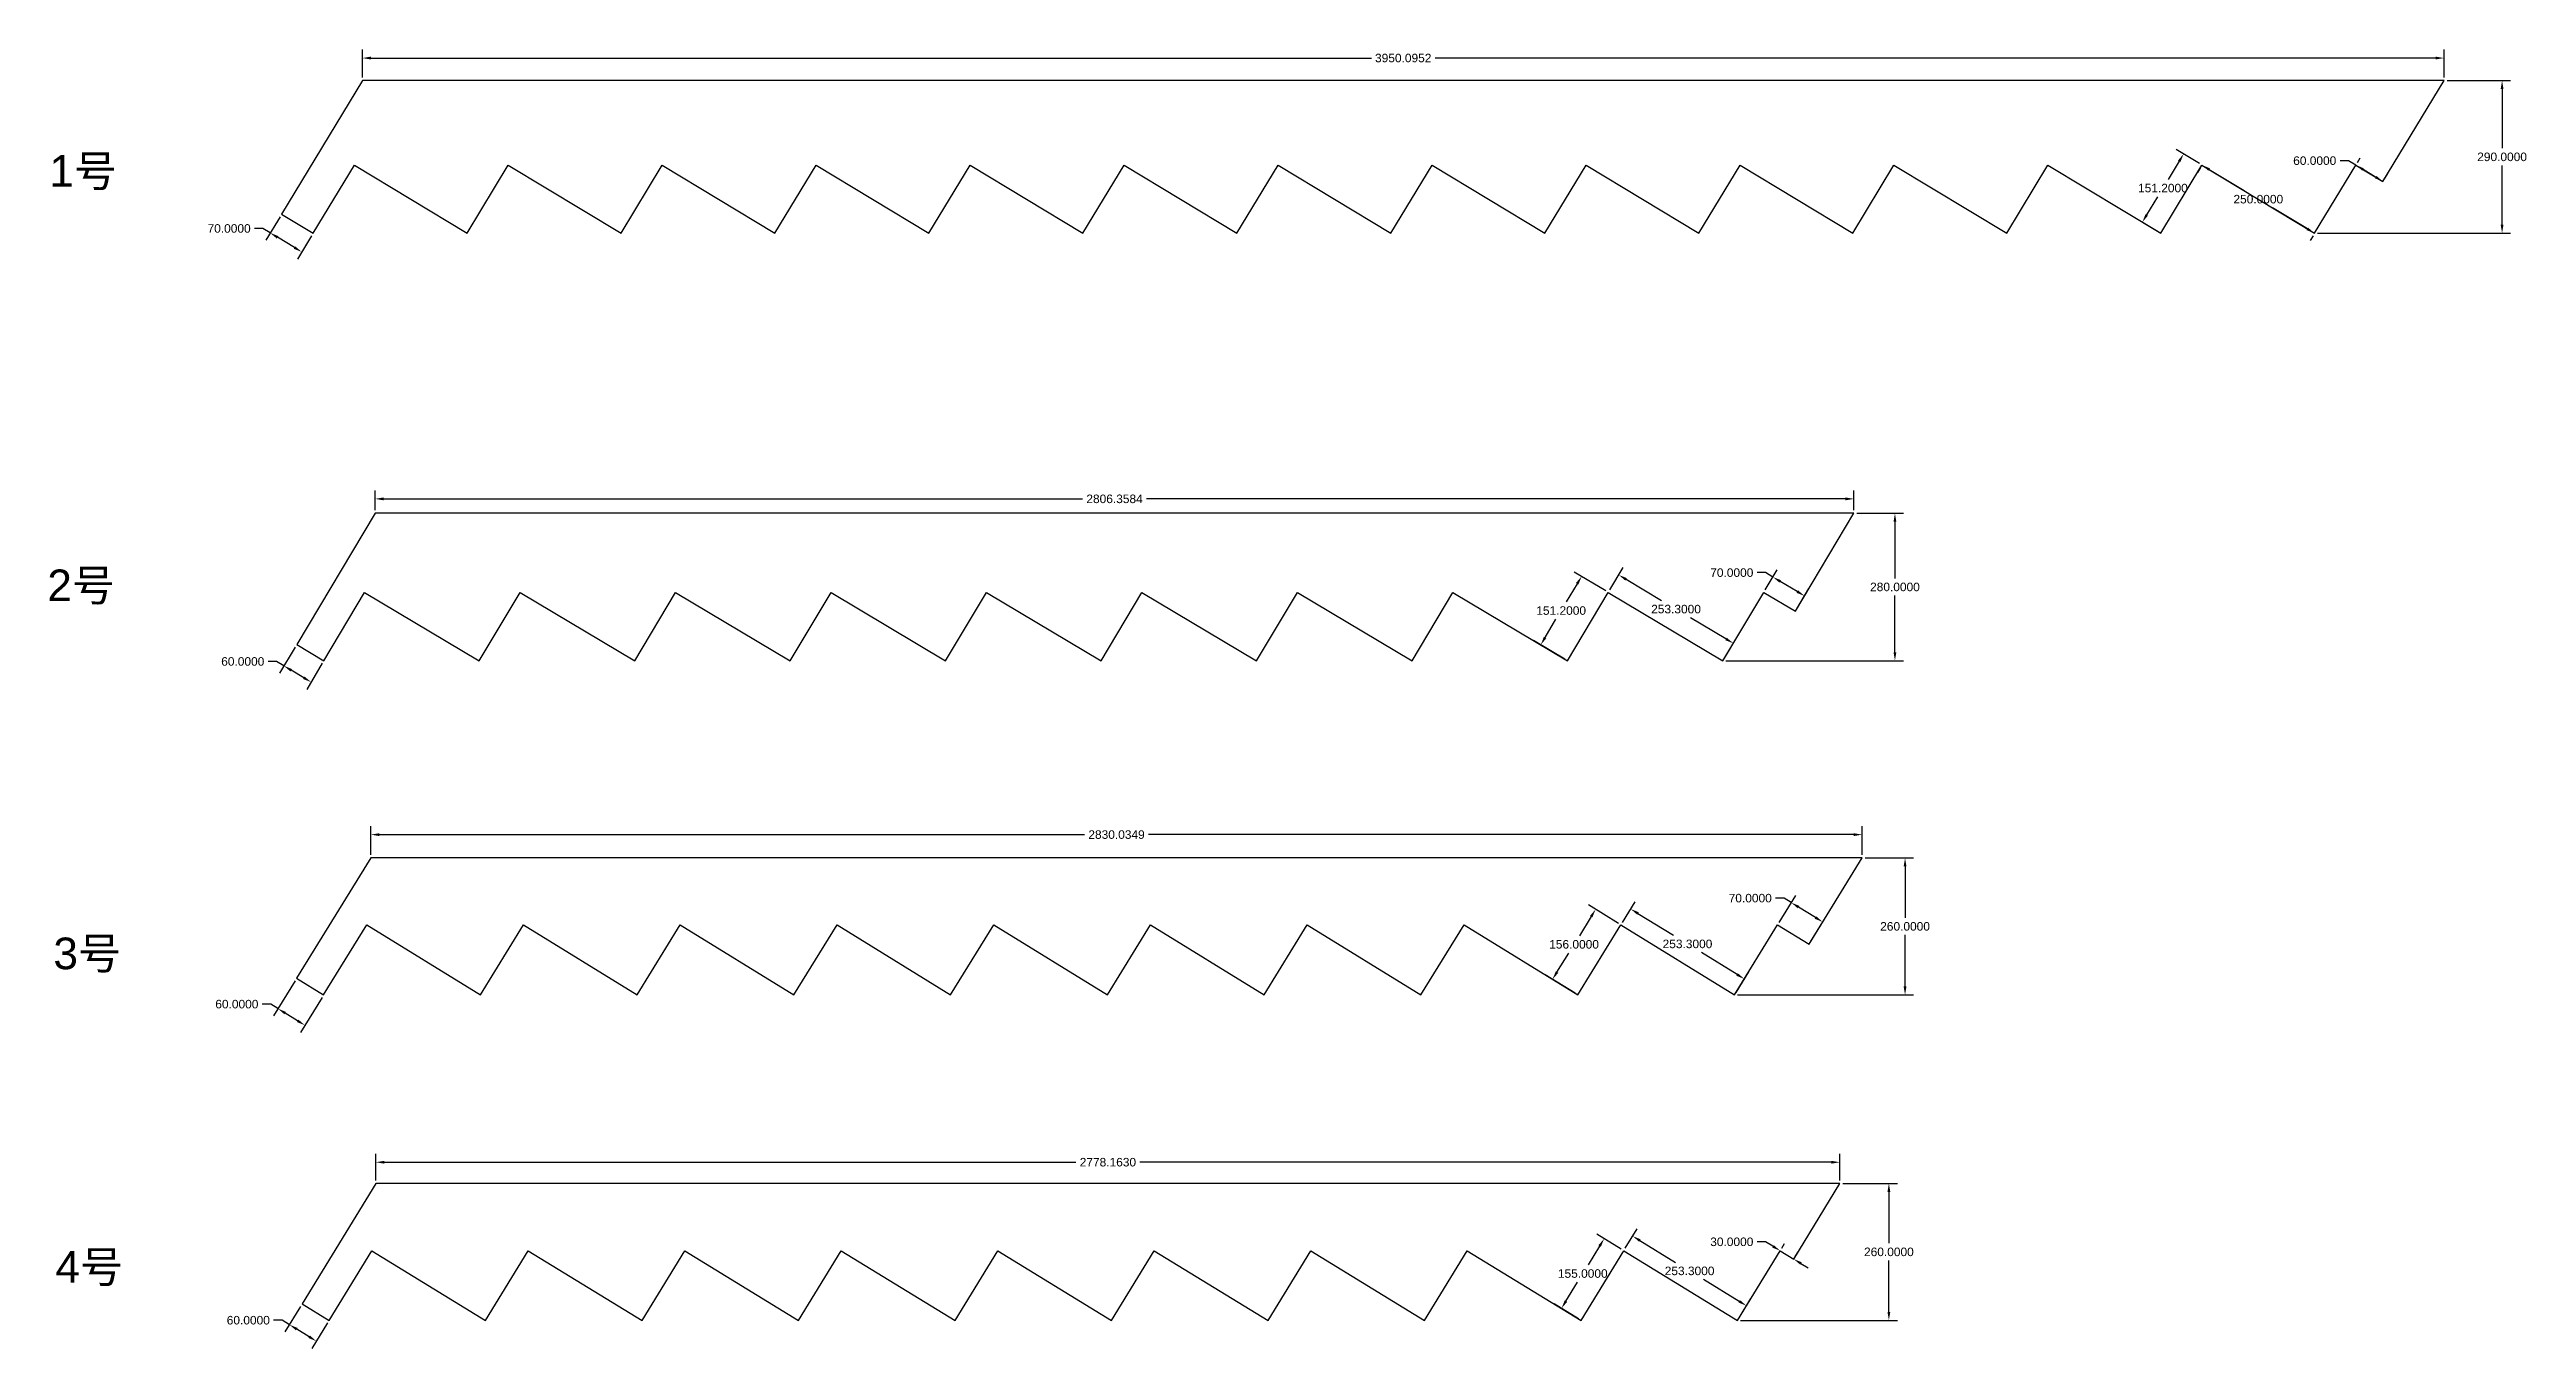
# Model space of a CAD drawing. Header units: millimetres. Extents: x 604 to 5304, y 144 to 2609.
import ezdxf

# ---------------------------------------------------------------- set-up
doc = ezdxf.new("R2010")
doc.units = ezdxf.units.MM
doc.styles.get("Standard").update_dxf_attribs({"font": 'arial.ttf'})
doc.dimstyles.new('my', dxfattribs={"dimscale": 90, "dimtxt": 0.18, "dimasz": 0.18, "dimexe": 0.18, "dimexo": 0.0625, "dimgap": 0.09, "dimtad": 0, "dimtih": 1, "dimtoh": 1, "dimdec": 4, "dimzin": 0, "dimdsep": 46, "dimtxsty": 'Standard', "dimcen": 0.09, "dimclrd": 1, "dimclre": 1, "dimclrt": 1, "dimadec": 0, "dimazin": 0, "dimtfac": 1, "dimtdec": 4, "dimtofl": 0, "dimtmove": 0, "dimatfit": 3, "dimfxl": 1, "dimtolj": 1, "dimtzin": 0, "dimarcsym": 0})

# ---------------------------------------------------------------- blocks, each defined once
blk = doc.blocks.new('*D28')
at = {"color": 1, "lineweight": -2, "transparency": 16777216}
for p, q in [((1197.9, 2556), (1197.9, 2609.2)), ((1214.1, 2593), (3112.4, 2593)), ((5131.8, 2593), (3233.4, 2593)), ((5148, 2556), (5148, 2609.2))]:
    blk.add_line(p, q, dxfattribs=at)
at = {"color": 1, "transparency": 16777216}
for points in [[(1214.1, 2595.7), (1214.1, 2590.3), (1197.9, 2593)], [(5131.8, 2595.7), (5131.8, 2590.3), (5148, 2593)]]:
    blk.add_solid(points, dxfattribs=at)
at = {"layer": 'Defpoints', "color": 0, "transparency": 16777216}
for p in [(1197.9, 2593), (1197.9, 2550.4), (5148, 2550.4)]:
    blk.add_point(p, dxfattribs=at)
at = {"color": 1, "transparency": 16777216, "insert": (3172.9, 2593), "char_height": 16.2, "attachment_point": 5}
blk.add_mtext('\\A1;3950.0952', dxfattribs=at)
blk = doc.blocks.new('*D29')
at = {"color": 1, "lineweight": -2, "transparency": 16777216}
for p, q in [((4966.8, 2398.2), (4950.6, 2398.2)), ((4980.7, 2389.8), (4966.8, 2398.2)), ((4983.6, 2394.6), (4989.1, 2403.7)), ((5018.2, 2367.1), (4994.5, 2381.4)), ((5034.9, 2363.6), (5040.4, 2372.6))]:
    blk.add_line(p, q, dxfattribs=at)
at = {"color": 1, "transparency": 16777216}
for points in [[(4995.9, 2383.7), (4993.2, 2379.1), (4980.7, 2389.8)], [(5019.6, 2369.4), (5016.8, 2364.8), (5032, 2358.7)]]:
    blk.add_solid(points, dxfattribs=at)
at = {"layer": 'Defpoints', "color": 0, "transparency": 16777216}
for p in [(4980.7, 2389.8), (4980.7, 2389.8), (5032, 2358.7)]:
    blk.add_point(p, dxfattribs=at)
at = {"color": 1, "transparency": 16777216, "insert": (4902.6, 2398.2), "char_height": 16.2, "attachment_point": 5}
blk.add_mtext('\\A1;60.0000', dxfattribs=at)
blk = doc.blocks.new('*D30')
at = {"color": 1, "lineweight": -2, "transparency": 16777216}
for p, q in [((5153.6, 2550.4), (5274.3, 2550.4)), ((5258.1, 2534.2), (5258.1, 2421.8)), ((5258.1, 2276.6), (5258.1, 2389)), ((4908.1, 2260.4), (5274.3, 2260.4))]:
    blk.add_line(p, q, dxfattribs=at)
at = {"color": 1, "transparency": 16777216}
for points in [[(5255.4, 2534.2), (5260.8, 2534.2), (5258.1, 2550.4)], [(5255.4, 2276.6), (5260.8, 2276.6), (5258.1, 2260.4)]]:
    blk.add_solid(points, dxfattribs=at)
at = {"layer": 'Defpoints', "color": 0, "transparency": 16777216}
for p in [(5148, 2550.4), (4902.4, 2260.4), (5258.1, 2260.4)]:
    blk.add_point(p, dxfattribs=at)
at = {"color": 1, "transparency": 16777216, "insert": (5258.1, 2405.4), "char_height": 16.2, "attachment_point": 5}
blk.add_mtext('\\A1;290.0000', dxfattribs=at)
blk = doc.blocks.new('*D31')
at = {"color": 1, "lineweight": -2, "transparency": 16777216}
for p, q in [((4685.6, 2385), (4680.1, 2375.9)), ((4702.4, 2381.4), (4768.4, 2341.5)), ((4888.6, 2268.8), (4822.5, 2308.7)), ((4899.5, 2255.6), (4894.1, 2246.6))]:
    blk.add_line(p, q, dxfattribs=at)
at = {"color": 1, "transparency": 16777216}
for points in [[(4703.8, 2383.7), (4701, 2379.1), (4688.5, 2389.8)], [(4890, 2271.1), (4887.2, 2266.5), (4902.4, 2260.4)]]:
    blk.add_solid(points, dxfattribs=at)
at = {"layer": 'Defpoints', "color": 0, "transparency": 16777216}
for p in [(4688.5, 2389.8), (4902.4, 2260.4), (4902.4, 2260.4)]:
    blk.add_point(p, dxfattribs=at)
at = {"color": 1, "transparency": 16777216, "insert": (4795.5, 2325.1), "char_height": 16.2, "attachment_point": 5}
blk.add_mtext('\\A1;250.0000', dxfattribs=at)
blk = doc.blocks.new('*D32')
at = {"color": 1, "lineweight": -2, "transparency": 16777216}
for p, q in [((4683.7, 2392.7), (4639.8, 2419.3)), ((4645.3, 2397), (4624.4, 2362.6)), ((4583.8, 2295.4), (4604.6, 2329.8)), ((4605.5, 2263.3), (4561.5, 2289.9))]:
    blk.add_line(p, q, dxfattribs=at)
at = {"color": 1, "transparency": 16777216}
for points in [[(4643, 2398.4), (4647.6, 2395.6), (4653.7, 2410.9)], [(4581.5, 2296.8), (4586.1, 2294), (4575.4, 2281.5)]]:
    blk.add_solid(points, dxfattribs=at)
at = {"layer": 'Defpoints', "color": 0, "transparency": 16777216}
for p in [(4653.7, 2410.9), (4688.5, 2389.8), (4610.3, 2260.4)]:
    blk.add_point(p, dxfattribs=at)
at = {"color": 1, "transparency": 16777216, "insert": (4614.5, 2346.2), "char_height": 16.2, "attachment_point": 5}
blk.add_mtext('\\A1;151.2000', dxfattribs=at)
blk = doc.blocks.new('*D33')
at = {"color": 1, "lineweight": -2, "transparency": 16777216}
for p, q in [((1009, 2269.5), (992.8, 2269.5)), ((1022.9, 2261.1), (1009, 2269.5)), ((1041.5, 2291.8), (1014.5, 2247.3)), ((1068.9, 2233.3), (1036.8, 2252.8)), ((1101.4, 2255.6), (1074.4, 2211.1))]:
    blk.add_line(p, q, dxfattribs=at)
at = {"color": 1, "transparency": 16777216}
for points in [[(1038.2, 2255.1), (1035.4, 2250.4), (1022.9, 2261.1)], [(1070.3, 2235.6), (1067.5, 2231), (1082.8, 2224.9)]]:
    blk.add_solid(points, dxfattribs=at)
at = {"layer": 'Defpoints', "color": 0, "transparency": 16777216}
for p in [(1022.9, 2261.1), (1044.4, 2296.6), (1104.3, 2260.4)]:
    blk.add_point(p, dxfattribs=at)
at = {"color": 1, "transparency": 16777216, "insert": (944.9, 2269.5), "char_height": 16.2, "attachment_point": 5}
blk.add_mtext('\\A1;70.0000', dxfattribs=at)
blk = doc.blocks.new('*D34')
at = {"color": 1, "lineweight": -2, "transparency": 16777216}
for p, q in [((1221.9, 1734.8), (1221.9, 1772.5)), ((1238.1, 1756.3), (2564.3, 1756.3)), ((4012, 1756.3), (2685.8, 1756.3)), ((4028.2, 1734.8), (4028.2, 1772.5))]:
    blk.add_line(p, q, dxfattribs=at)
at = {"color": 1, "transparency": 16777216}
for points in [[(1238.1, 1759), (1238.1, 1753.6), (1221.9, 1756.3)], [(4012, 1759), (4012, 1753.6), (4028.2, 1756.3)]]:
    blk.add_solid(points, dxfattribs=at)
at = {"layer": 'Defpoints', "color": 0, "transparency": 16777216}
for p in [(1221.9, 1756.3), (1221.9, 1729.1), (4028.2, 1729.1)]:
    blk.add_point(p, dxfattribs=at)
at = {"color": 1, "transparency": 16777216, "insert": (2625.1, 1756.3), "char_height": 16.2, "attachment_point": 5}
blk.add_mtext('\\A1;2806.3584', dxfattribs=at)
blk = doc.blocks.new('*D35')
at = {"color": 1, "lineweight": -2, "transparency": 16777216}
for p, q in [((3860.5, 1616.3), (3844.3, 1616.3)), ((3860, 1583.8), (3882.7, 1621.9)), ((3874.4, 1608), (3860.5, 1616.3)), ((3920.6, 1580.4), (3888.3, 1599.7)), ((3920.1, 1547.9), (3942.8, 1586))]:
    blk.add_line(p, q, dxfattribs=at)
at = {"color": 1, "transparency": 16777216}
for points in [[(3889.7, 1602), (3886.9, 1597.4), (3874.4, 1608)], [(3922, 1582.8), (3919.2, 1578.1), (3934.5, 1572.1)]]:
    blk.add_solid(points, dxfattribs=at)
at = {"layer": 'Defpoints', "color": 0, "transparency": 16777216}
for p in [(3874.4, 1608), (3857.1, 1579), (3917.2, 1543.1)]:
    blk.add_point(p, dxfattribs=at)
at = {"color": 1, "transparency": 16777216, "insert": (3796.4, 1616.3), "char_height": 16.2, "attachment_point": 5}
blk.add_mtext('\\A1;70.0000', dxfattribs=at)
blk = doc.blocks.new('*D36')
at = {"color": 1, "lineweight": -2, "transparency": 16777216}
for p, q in [((4033.9, 1729.1), (4122.2, 1729.1)), ((4106, 1712.9), (4106, 1605.5)), ((4106, 1465.3), (4106, 1572.8)), ((3785.2, 1449.1), (4122.2, 1449.1))]:
    blk.add_line(p, q, dxfattribs=at)
at = {"color": 1, "transparency": 16777216}
for points in [[(4103.3, 1712.9), (4108.7, 1712.9), (4106, 1729.1)], [(4103.3, 1465.3), (4108.7, 1465.3), (4106, 1449.1)]]:
    blk.add_solid(points, dxfattribs=at)
at = {"layer": 'Defpoints', "color": 0, "transparency": 16777216}
for p in [(4028.2, 1729.1), (3779.6, 1449.1), (4106, 1449.1)]:
    blk.add_point(p, dxfattribs=at)
at = {"color": 1, "transparency": 16777216, "insert": (4106, 1589.1), "char_height": 16.2, "attachment_point": 5}
blk.add_mtext('\\A1;280.0000', dxfattribs=at)
blk = doc.blocks.new('*D37')
at = {"color": 1, "lineweight": -2, "transparency": 16777216}
for p, q in [((3565, 1583.8), (3590.1, 1625.9)), ((3595.7, 1603.7), (3663.1, 1563.5)), ((3785.4, 1490.5), (3718, 1530.7)), ((3782.5, 1454), (3807.6, 1496.1))]:
    blk.add_line(p, q, dxfattribs=at)
at = {"color": 1, "transparency": 16777216}
for points in [[(3597.1, 1606), (3594.3, 1601.4), (3581.8, 1612)], [(3786.8, 1492.8), (3784, 1488.2), (3799.3, 1482.2)]]:
    blk.add_solid(points, dxfattribs=at)
at = {"layer": 'Defpoints', "color": 0, "transparency": 16777216}
for p in [(3562.1, 1579), (3799.3, 1482.2), (3779.6, 1449.1)]:
    blk.add_point(p, dxfattribs=at)
at = {"color": 1, "transparency": 16777216, "insert": (3690.6, 1547.1), "char_height": 16.2, "attachment_point": 5}
blk.add_mtext('\\A1;253.3000', dxfattribs=at)
blk = doc.blocks.new('*D38')
at = {"color": 1, "lineweight": -2, "transparency": 16777216}
for p, q in [((3557.2, 1581.8), (3497.5, 1617.5)), ((3503.1, 1595.3), (3482.4, 1560.7)), ((3442.2, 1493.3), (3462.8, 1527.9)), ((3479.7, 1452), (3420, 1487.7))]:
    blk.add_line(p, q, dxfattribs=at)
at = {"color": 1, "transparency": 16777216}
for points in [[(3500.7, 1596.7), (3505.4, 1593.9), (3511.4, 1609.2)], [(3439.9, 1494.7), (3444.5, 1491.9), (3433.9, 1479.4)]]:
    blk.add_solid(points, dxfattribs=at)
at = {"layer": 'Defpoints', "color": 0, "transparency": 16777216}
for p in [(3511.4, 1609.2), (3562.1, 1579), (3484.6, 1449.1)]:
    blk.add_point(p, dxfattribs=at)
at = {"color": 1, "transparency": 16777216, "insert": (3472.6, 1544.3), "char_height": 16.2, "attachment_point": 5}
blk.add_mtext('\\A1;151.2000', dxfattribs=at)
blk = doc.blocks.new('*D39')
at = {"color": 1, "lineweight": -2, "transparency": 16777216}
for p, q in [((1070.2, 1475.1), (1040.6, 1425.5)), ((1035, 1447.7), (1018.8, 1447.7)), ((1048.9, 1439.4), (1035, 1447.7)), ((1086.5, 1416.9), (1062.8, 1431.1)), ((1121.7, 1444.3), (1092.1, 1394.7))]:
    blk.add_line(p, q, dxfattribs=at)
at = {"color": 1, "transparency": 16777216}
for points in [[(1064.2, 1433.4), (1061.4, 1428.7), (1048.9, 1439.4)], [(1087.9, 1419.2), (1085.1, 1414.6), (1100.4, 1408.6)]]:
    blk.add_solid(points, dxfattribs=at)
at = {"layer": 'Defpoints', "color": 0, "transparency": 16777216}
for p in [(1073.1, 1479.9), (1048.9, 1439.4), (1124.6, 1449.1)]:
    blk.add_point(p, dxfattribs=at)
at = {"color": 1, "transparency": 16777216, "insert": (970.8, 1447.7), "char_height": 16.2, "attachment_point": 5}
blk.add_mtext('\\A1;60.0000', dxfattribs=at)
blk = doc.blocks.new('*D40')
at = {"color": 1, "lineweight": -2, "transparency": 16777216}
for p, q in [((1213.8, 1080.6), (1213.8, 1135.3)), ((4043.9, 1080.6), (4043.9, 1135.3)), ((1230, 1119.1), (2568.1, 1119.1)), ((4027.7, 1119.1), (2689.6, 1119.1))]:
    blk.add_line(p, q, dxfattribs=at)
at = {"color": 1, "transparency": 16777216}
for points in [[(1230, 1121.8), (1230, 1116.4), (1213.8, 1119.1)], [(4027.7, 1121.8), (4027.7, 1116.4), (4043.9, 1119.1)]]:
    blk.add_solid(points, dxfattribs=at)
at = {"layer": 'Defpoints', "color": 0, "transparency": 16777216}
for p in [(1213.8, 1119.1), (1213.8, 1074.9), (4043.9, 1074.9)]:
    blk.add_point(p, dxfattribs=at)
at = {"color": 1, "transparency": 16777216, "insert": (2628.9, 1119.1), "char_height": 16.2, "attachment_point": 5}
blk.add_mtext('\\A1;2830.0349', dxfattribs=at)
blk = doc.blocks.new('*D41')
at = {"color": 1, "lineweight": -2, "transparency": 16777216}
for p, q in [((3895.6, 998.5), (3879.4, 998.5)), ((3886.3, 952.6), (3917.8, 1003.8)), ((3909.3, 990), (3895.6, 998.5)), ((3955.2, 961.8), (3923.1, 981.5)), ((3945.9, 915.9), (3977.4, 967.1))]:
    blk.add_line(p, q, dxfattribs=at)
at = {"color": 1, "transparency": 16777216}
for points in [[(3924.6, 983.8), (3921.7, 979.2), (3909.3, 990)], [(3956.6, 964.1), (3953.7, 959.5), (3968.9, 953.3)]]:
    blk.add_solid(points, dxfattribs=at)
at = {"layer": 'Defpoints', "color": 0, "transparency": 16777216}
for p in [(3909.3, 990), (3883.3, 947.8), (3942.9, 911.1)]:
    blk.add_point(p, dxfattribs=at)
at = {"color": 1, "transparency": 16777216, "insert": (3831.4, 998.5), "char_height": 16.2, "attachment_point": 5}
blk.add_mtext('\\A1;70.0000', dxfattribs=at)
blk = doc.blocks.new('*D42')
at = {"color": 1, "lineweight": -2, "transparency": 16777216}
for p, q in [((4049.5, 1074.9), (4141.4, 1074.9)), ((4125.2, 1058.7), (4125.2, 961.3)), ((4125.2, 831.1), (4125.2, 928.6)), ((3807.2, 814.9), (4141.4, 814.9))]:
    blk.add_line(p, q, dxfattribs=at)
at = {"color": 1, "transparency": 16777216}
for points in [[(4122.5, 1058.7), (4127.9, 1058.7), (4125.2, 1074.9)], [(4122.5, 831.1), (4127.9, 831.1), (4125.2, 814.9)]]:
    blk.add_solid(points, dxfattribs=at)
at = {"layer": 'Defpoints', "color": 0, "transparency": 16777216}
for p in [(4043.9, 1074.9), (3801.5, 814.9), (4125.2, 814.9)]:
    blk.add_point(p, dxfattribs=at)
at = {"color": 1, "transparency": 16777216, "insert": (4125.2, 944.9), "char_height": 16.2, "attachment_point": 5}
blk.add_mtext('\\A1;260.0000', dxfattribs=at)
blk = doc.blocks.new('*D43')
at = {"color": 1, "lineweight": -2, "transparency": 16777216}
for p, q in [((3588.8, 952.6), (3613, 991.8)), ((3618.3, 969.5), (3685.7, 928)), ((3806.4, 853.7), (3738.9, 895.2)), ((3804.5, 819.7), (3828.7, 859))]:
    blk.add_line(p, q, dxfattribs=at)
at = {"color": 1, "transparency": 16777216}
for points in [[(3619.7, 971.8), (3616.9, 967.2), (3604.5, 978)], [(3807.8, 856), (3804.9, 851.4), (3820.2, 845.2)]]:
    blk.add_solid(points, dxfattribs=at)
at = {"layer": 'Defpoints', "color": 0, "transparency": 16777216}
for p in [(3585.9, 947.8), (3801.5, 814.9), (3820.2, 845.2)]:
    blk.add_point(p, dxfattribs=at)
at = {"color": 1, "transparency": 16777216, "insert": (3712.3, 911.6), "char_height": 16.2, "attachment_point": 5}
blk.add_mtext('\\A1;253.3000', dxfattribs=at)
blk = doc.blocks.new('*D44')
at = {"color": 1, "lineweight": -2, "transparency": 16777216}
for p, q in [((3529.5, 963.4), (3507.2, 927.2)), ((3581.1, 950.7), (3524.2, 985.7)), ((3464.7, 858.2), (3487.1, 894.4)), ((3499.3, 817.9), (3442.4, 852.9))]:
    blk.add_line(p, q, dxfattribs=at)
at = {"color": 1, "transparency": 16777216}
for points in [[(3527.2, 964.8), (3531.8, 962), (3538, 977.2)], [(3462.4, 859.6), (3467, 856.8), (3456.2, 844.4)]]:
    blk.add_solid(points, dxfattribs=at)
at = {"layer": 'Defpoints', "color": 0, "transparency": 16777216}
for p in [(3538, 977.2), (3585.9, 947.8), (3504, 814.9)]:
    blk.add_point(p, dxfattribs=at)
at = {"color": 1, "transparency": 16777216, "insert": (3497.1, 910.8), "char_height": 16.2, "attachment_point": 5}
blk.add_mtext('\\A1;156.0000', dxfattribs=at)
blk = doc.blocks.new('*D45')
at = {"color": 1, "lineweight": -2, "transparency": 16777216}
for p, q in [((1070.1, 841.6), (1029.1, 775)), ((1121.2, 810.1), (1080.2, 743.5)), ((1023.8, 797.3), (1007.6, 797.3)), ((1037.6, 788.8), (1023.8, 797.3)), ((1074.9, 765.8), (1051.4, 780.3))]:
    blk.add_line(p, q, dxfattribs=at)
at = {"color": 1, "transparency": 16777216}
for points in [[(1052.8, 782.6), (1050, 778), (1037.6, 788.8)], [(1076.3, 768.1), (1073.5, 763.5), (1088.7, 757.3)]]:
    blk.add_solid(points, dxfattribs=at)
at = {"layer": 'Defpoints', "color": 0, "transparency": 16777216}
for p in [(1073.1, 846.4), (1124.2, 814.9), (1037.6, 788.8)]:
    blk.add_point(p, dxfattribs=at)
at = {"color": 1, "transparency": 16777216, "insert": (959.6, 797.3), "char_height": 16.2, "attachment_point": 5}
blk.add_mtext('\\A1;60.0000', dxfattribs=at)
blk = doc.blocks.new('*D46')
at = {"color": 1, "lineweight": -2, "transparency": 16777216}
for p, q in [((1223.4, 462.7), (1223.4, 513.5)), ((1239.6, 497.3), (2551.8, 497.3)), ((3985.4, 497.3), (2673.2, 497.3)), ((4001.6, 462.7), (4001.6, 513.5))]:
    blk.add_line(p, q, dxfattribs=at)
at = {"color": 1, "transparency": 16777216}
for points in [[(1239.6, 500), (1239.6, 494.6), (1223.4, 497.3)], [(3985.4, 500), (3985.4, 494.6), (4001.6, 497.3)]]:
    blk.add_solid(points, dxfattribs=at)
at = {"layer": 'Defpoints', "color": 0, "transparency": 16777216}
for p in [(1223.4, 497.3), (1223.4, 457.1), (4001.6, 457.1)]:
    blk.add_point(p, dxfattribs=at)
at = {"color": 1, "transparency": 16777216, "insert": (2612.5, 497.3), "char_height": 16.2, "attachment_point": 5}
blk.add_mtext('\\A1;2778.1630', dxfattribs=at)
blk = doc.blocks.new('*D47')
at = {"color": 1, "lineweight": -2, "transparency": 16777216}
for p, q in [((3860.6, 346.2), (3844.4, 346.2)), ((3874.4, 337.8), (3860.6, 346.2)), ((3891.2, 334.1), (3896.7, 343.1)), ((3916.7, 318.4), (3922.3, 327.5)), ((3927.6, 305.2), (3941.4, 296.7))]:
    blk.add_line(p, q, dxfattribs=at)
at = {"color": 1, "transparency": 16777216}
for points in [[(3875.8, 340.1), (3873, 335.5), (3888.2, 329.3)], [(3929, 307.5), (3926.2, 302.9), (3913.8, 313.6)]]:
    blk.add_solid(points, dxfattribs=at)
at = {"layer": 'Defpoints', "color": 0, "transparency": 16777216}
for p in [(3888.2, 329.3), (3888.2, 329.3), (3913.8, 313.6)]:
    blk.add_point(p, dxfattribs=at)
at = {"color": 1, "transparency": 16777216, "insert": (3796.4, 346.2), "char_height": 16.2, "attachment_point": 5}
blk.add_mtext('\\A1;30.0000', dxfattribs=at)
blk = doc.blocks.new('*D48')
at = {"color": 1, "lineweight": -2, "transparency": 16777216}
for p, q in [((4007.2, 457.1), (4110.7, 457.1)), ((4094.5, 440.9), (4094.5, 343.5)), ((4094.5, 213.3), (4094.5, 310.7)), ((3812.9, 197.1), (4110.7, 197.1))]:
    blk.add_line(p, q, dxfattribs=at)
at = {"color": 1, "transparency": 16777216}
for points in [[(4091.8, 440.9), (4097.2, 440.9), (4094.5, 457.1)], [(4091.8, 213.3), (4097.2, 213.3), (4094.5, 197.1)]]:
    blk.add_solid(points, dxfattribs=at)
at = {"layer": 'Defpoints', "color": 0, "transparency": 16777216}
for p in [(4001.6, 457.1), (3807.3, 197.1), (4094.5, 197.1)]:
    blk.add_point(p, dxfattribs=at)
at = {"color": 1, "transparency": 16777216, "insert": (4094.5, 327.1), "char_height": 16.2, "attachment_point": 5}
blk.add_mtext('\\A1;260.0000', dxfattribs=at)
blk = doc.blocks.new('*D49')
at = {"color": 1, "lineweight": -2, "transparency": 16777216}
for p, q in [((3594.2, 334.1), (3616.7, 370.9)), ((3622.1, 348.6), (3689.5, 307.3)), ((3810.5, 233.3), (3743, 274.6)), ((3810.3, 201.9), (3832.8, 238.7))]:
    blk.add_line(p, q, dxfattribs=at)
at = {"color": 1, "transparency": 16777216}
for points in [[(3623.5, 350.9), (3620.7, 346.3), (3608.3, 357.1)], [(3811.9, 235.6), (3809.1, 231), (3824.3, 224.9)]]:
    blk.add_solid(points, dxfattribs=at)
at = {"layer": 'Defpoints', "color": 0, "transparency": 16777216}
for p in [(3591.3, 329.3), (3807.3, 197.1), (3824.3, 224.9)]:
    blk.add_point(p, dxfattribs=at)
at = {"color": 1, "transparency": 16777216, "insert": (3716.3, 291), "char_height": 16.2, "attachment_point": 5}
blk.add_mtext('\\A1;253.3000', dxfattribs=at)
blk = doc.blocks.new('*D50')
at = {"color": 1, "lineweight": -2, "transparency": 16777216}
for p, q in [((3545.6, 338.2), (3523.6, 302.3)), ((3586.5, 332.2), (3540.2, 360.5)), ((3481.6, 233.7), (3503.6, 269.6)), ((3505.6, 200), (3459.3, 228.3))]:
    blk.add_line(p, q, dxfattribs=at)
at = {"color": 1, "transparency": 16777216}
for points in [[(3543.3, 339.7), (3547.9, 336.8), (3554.1, 352.1)], [(3479.3, 235.1), (3483.9, 232.3), (3473.2, 219.9)]]:
    blk.add_solid(points, dxfattribs=at)
at = {"layer": 'Defpoints', "color": 0, "transparency": 16777216}
for p in [(3554.1, 352.1), (3591.3, 329.3), (3510.4, 197.1)]:
    blk.add_point(p, dxfattribs=at)
at = {"color": 1, "transparency": 16777216, "insert": (3513.6, 286), "char_height": 16.2, "attachment_point": 5}
blk.add_mtext('\\A1;155.0000', dxfattribs=at)
blk = doc.blocks.new('*D51')
at = {"color": 1, "lineweight": -2, "transparency": 16777216}
for p, q in [((1045.6, 197.4), (1029.4, 197.4)), ((1059.4, 189), (1045.6, 197.4)), ((1080.6, 223.6), (1050.9, 175.2)), ((1131.7, 192.3), (1102.1, 143.8)), ((1096.7, 166.1), (1073.2, 180.5))]:
    blk.add_line(p, q, dxfattribs=at)
at = {"color": 1, "transparency": 16777216}
for points in [[(1074.6, 182.8), (1071.8, 178.2), (1059.4, 189)], [(1098.1, 168.4), (1095.3, 163.8), (1110.5, 157.7)]]:
    blk.add_solid(points, dxfattribs=at)
at = {"layer": 'Defpoints', "color": 0, "transparency": 16777216}
for p in [(1059.4, 189), (1083.5, 228.4), (1134.7, 197.1)]:
    blk.add_point(p, dxfattribs=at)
at = {"color": 1, "transparency": 16777216, "insert": (981.3, 197.4), "char_height": 16.2, "attachment_point": 5}
blk.add_mtext('\\A1;60.0000', dxfattribs=at)

msp = doc.modelspace()

# ---------------------------------------------------------------- linework, layer by layer
for points in [[(1044.3733, 2296.64646), (1104.27059, 2260.42058), (1182.51849, 2389.79873), (1396.43739, 2260.42058), (1474.68529, 2389.79873), (1688.60419, 2260.42058), (1766.8521, 2389.79873), (1980.77099, 2260.42058), (2059.0189, 2389.79873), (2272.93779, 2260.42058), (2351.1857, 2389.79873), (2565.1046, 2260.42058), (2643.3525, 2389.79873), (2857.2714, 2260.42058), (2935.5193, 2389.79873), (3149.4382, 2260.42058), (3227.6861, 2389.79873), (3441.605, 2260.42058), (3519.85291, 2389.79873), (3733.7718, 2260.42058), (3812.01971, 2389.79873), (4025.9386, 2260.42058), (4104.18651, 2389.79873), (4318.10541, 2260.42058), (4396.35331, 2389.79873), (4610.27221, 2260.42058), (4688.52011, 2389.79873), (4902.43901, 2260.42058), (4980.68691, 2389.79873), (5032.02745, 2358.74797), (5147.95104, 2550.42058), (1197.85588, 2550.42058)], [(1073.09539, 1479.88866), (1124.61482, 1449.13564), (1202.11242, 1578.96462), (1419.61029, 1449.13564), (1497.10789, 1578.96462), (1714.60577, 1449.13564), (1792.10336, 1578.96462), (2009.60124, 1449.13564), (2087.09884, 1578.96462), (2304.59672, 1449.13564), (2382.09431, 1578.96462), (2599.59219, 1449.13564), (2677.08979, 1578.96462), (2894.58767, 1449.13564), (2972.08526, 1578.96462), (3189.58314, 1449.13564), (3267.08074, 1578.96462), (3484.57862, 1449.13564), (3562.07621, 1578.96462), (3779.57409, 1449.13564), (3857.07169, 1578.96462), (3917.17769, 1543.0861), (4028.23451, 1729.13564), (1221.87606, 1729.13564)], [(1073.08487, 846.40283), (1124.17328, 814.93898), (1205.97929, 947.76886), (1421.65755, 814.93898), (1503.46356, 947.76886), (1719.14182, 814.93898), (1800.94783, 947.76886), (2016.62609, 814.93898), (2098.4321, 947.76886), (2314.11036, 814.93898), (2395.91636, 947.76886), (2611.59463, 814.93898), (2693.40063, 947.76886), (2909.07889, 814.93898), (2990.8849, 947.76886), (3206.56316, 814.93898), (3288.36917, 947.76886), (3504.04743, 814.93898), (3585.85344, 947.76886), (3801.5317, 814.93898), (3883.33771, 947.76886), (3942.94086, 911.06104), (4043.86845, 1074.93898), (1213.83354, 1074.93898)], [(1083.49181, 228.40648), (1134.67023, 197.08924), (1215.57308, 329.30017), (1431.63132, 197.08924), (1512.53418, 329.30017), (1728.59241, 197.08924), (1809.49527, 329.30017), (2025.5535, 197.08924), (2106.45636, 329.30017), (2322.5146, 197.08924), (2403.41745, 329.30017), (2619.47569, 197.08924), (2700.37854, 329.30017), (2916.43678, 197.08924), (2997.33963, 329.30017), (3213.39787, 197.08924), (3294.30073, 329.30017), (3510.35896, 197.08924), (3591.26182, 329.30017), (3807.32005, 197.08924), (3888.22291, 329.30017), (3913.81212, 313.64155), (4001.59101, 457.08924), (1223.42796, 457.08924)]]:
    msp.add_lwpolyline(points, close=True)

# ---------------------------------------------------------------- texts
at = {"char_height": 60, "attachment_point": 1}
for s, insert in [('1{\\fSimSun|b0|i0|c134|p2;号}', (603.76067, 2408.75152)), ('2{\\fSimSun|b0|i0|c134|p2;号}', (599.92045, 1622.24632)), ('3{\\fSimSun|b0|i0|c134|p2;号}', (611.441, 923.68971)), ('4{\\fSimSun|b0|i0|c134|p2;号}', (615.28118, 328.76514))]:
    msp.add_mtext_dynamic_manual_height_columns(s, width=380.1775088, gutter_width=12.5, heights=[0], dxfattribs=dict(at, insert=insert))

# ---------------------------------------------------------------- dimensions: what is measured, and where the dimension line sits
for base, p1, p2, picture, middle in [((1197.85588, 2592.98623), (5147.95104, 2550.42058), (1197.85588, 2550.42058), '*D28', (3172.90346, 2592.98623)), ((1221.8760579128, 1756.2536096782), (4028.2345064039, 1729.1356427618), (1221.8760579128, 1729.1356427618), '*D34', (2625.0552821584, 1756.2536096782)), ((1213.83354, 1119.10857), (4043.86845, 1074.93898), (1213.83354, 1074.93898), '*D40', (2628.851, 1119.10857)), ((1223.427965, 497.316445), (4001.591009, 457.089244), (1223.427965, 457.089244), '*D46', (2612.509487, 497.316445))]:
    dim = msp.add_linear_dim(base=base, p1=p1, p2=p2, dimstyle='my')
    dim.commit()
    dim.dimension.update_dxf_attribs({"geometry": picture, "text_midpoint": middle})
for base, p1, p2, picture, middle in [((5258.05532, 2260.42058), (5147.95104, 2550.42058), (4902.43901, 2260.42058), '*D30', (5258.05532, 2405.42058)), ((4106.00221, 1449.13564), (4028.23451, 1729.13564), (3779.57409, 1449.13564), '*D36', (4106.00221, 1589.13564)), ((4125.20309, 814.93898), (4043.86845, 1074.93898), (3801.5317, 814.93898), '*D42', (4125.20309, 944.93898)), ((4094.48166, 197.08924), (4001.59101, 457.08924), (3807.32005, 197.08924), '*D48', (4094.48166, 327.08924))]:
    dim = msp.add_linear_dim(base=base, p1=p1, p2=p2, angle=90, dimstyle='my')
    dim.commit()
    dim.dimension.update_dxf_attribs({"geometry": picture, "text_midpoint": middle})
for p1, p2, distance, picture, middle in [((4610.27221, 2260.42058), (4688.52011, 2389.79873), 40.74222, '*D32', (4614.53404, 2346.19426)), ((5032.02745, 2358.74797), (4980.68691, 2389.79873), 0, '*D29', (4902.58854, 2398.18243)), ((4688.52011, 2389.79873), (4902.43901, 2260.42058), 0, '*D31', (4795.47956, 2325.10965)), ((1104.27059, 2260.42058), (1044.3733, 2296.64646), 41.49243, '*D33', (944.91258, 2269.5261)), ((3484.57862, 1449.13564), (3562.07621, 1578.96462), 59.05619, '*D38', (3472.61839, 1544.31939)), ((3562.07621, 1578.96462), (3779.57409, 1449.13564), 38.50818, '*D37', (3690.56253, 1547.11546)), ((3917.17769, 1543.0861), (3857.07169, 1578.96462), -33.8307, '*D35', (3796.37545, 1616.31691)), ((1124.61482, 1449.13564), (1073.09539, 1479.88866), 47.19687, '*D39', (970.75795, 1447.66604)), ((3585.85344, 947.76886), (3801.5317, 814.93898), 35.51623, '*D43', (3712.31719, 911.59505)), ((3942.94086, 911.06104), (3883.33771, 947.76886), -49.59566, '*D41', (3831.42575, 998.4935)), ((3504.04743, 814.93898), (3585.85344, 947.76886), 56.15539, '*D44', (3497.1356, 910.80167)), ((1124.17328, 814.93898), (1073.08487, 846.40283), 67.64467, '*D45', (959.58188, 797.30042)), ((3510.35896, 197.08924), (3591.26182, 329.30017), 43.62008, '*D50', (3513.60361, 285.96238)), ((3591.26182, 329.30017), (3807.32005, 197.08924), 32.54923, '*D49', (3716.28013, 290.95834)), ((3913.81212, 313.64155), (3888.22291, 329.30017), 0, '*D47', (3796.39986, 346.21147)), ((1134.67023, 197.08924), (1083.49181, 228.40648), 46.21776, '*D51', (981.31367, 197.4396))]:
    dim = msp.add_aligned_dim(p1=p1, p2=p2, distance=distance, dimstyle='my')
    dim.commit()
    dim.dimension.update_dxf_attribs({"geometry": picture, "text_midpoint": middle})

doc.saveas('drawing.dxf')
